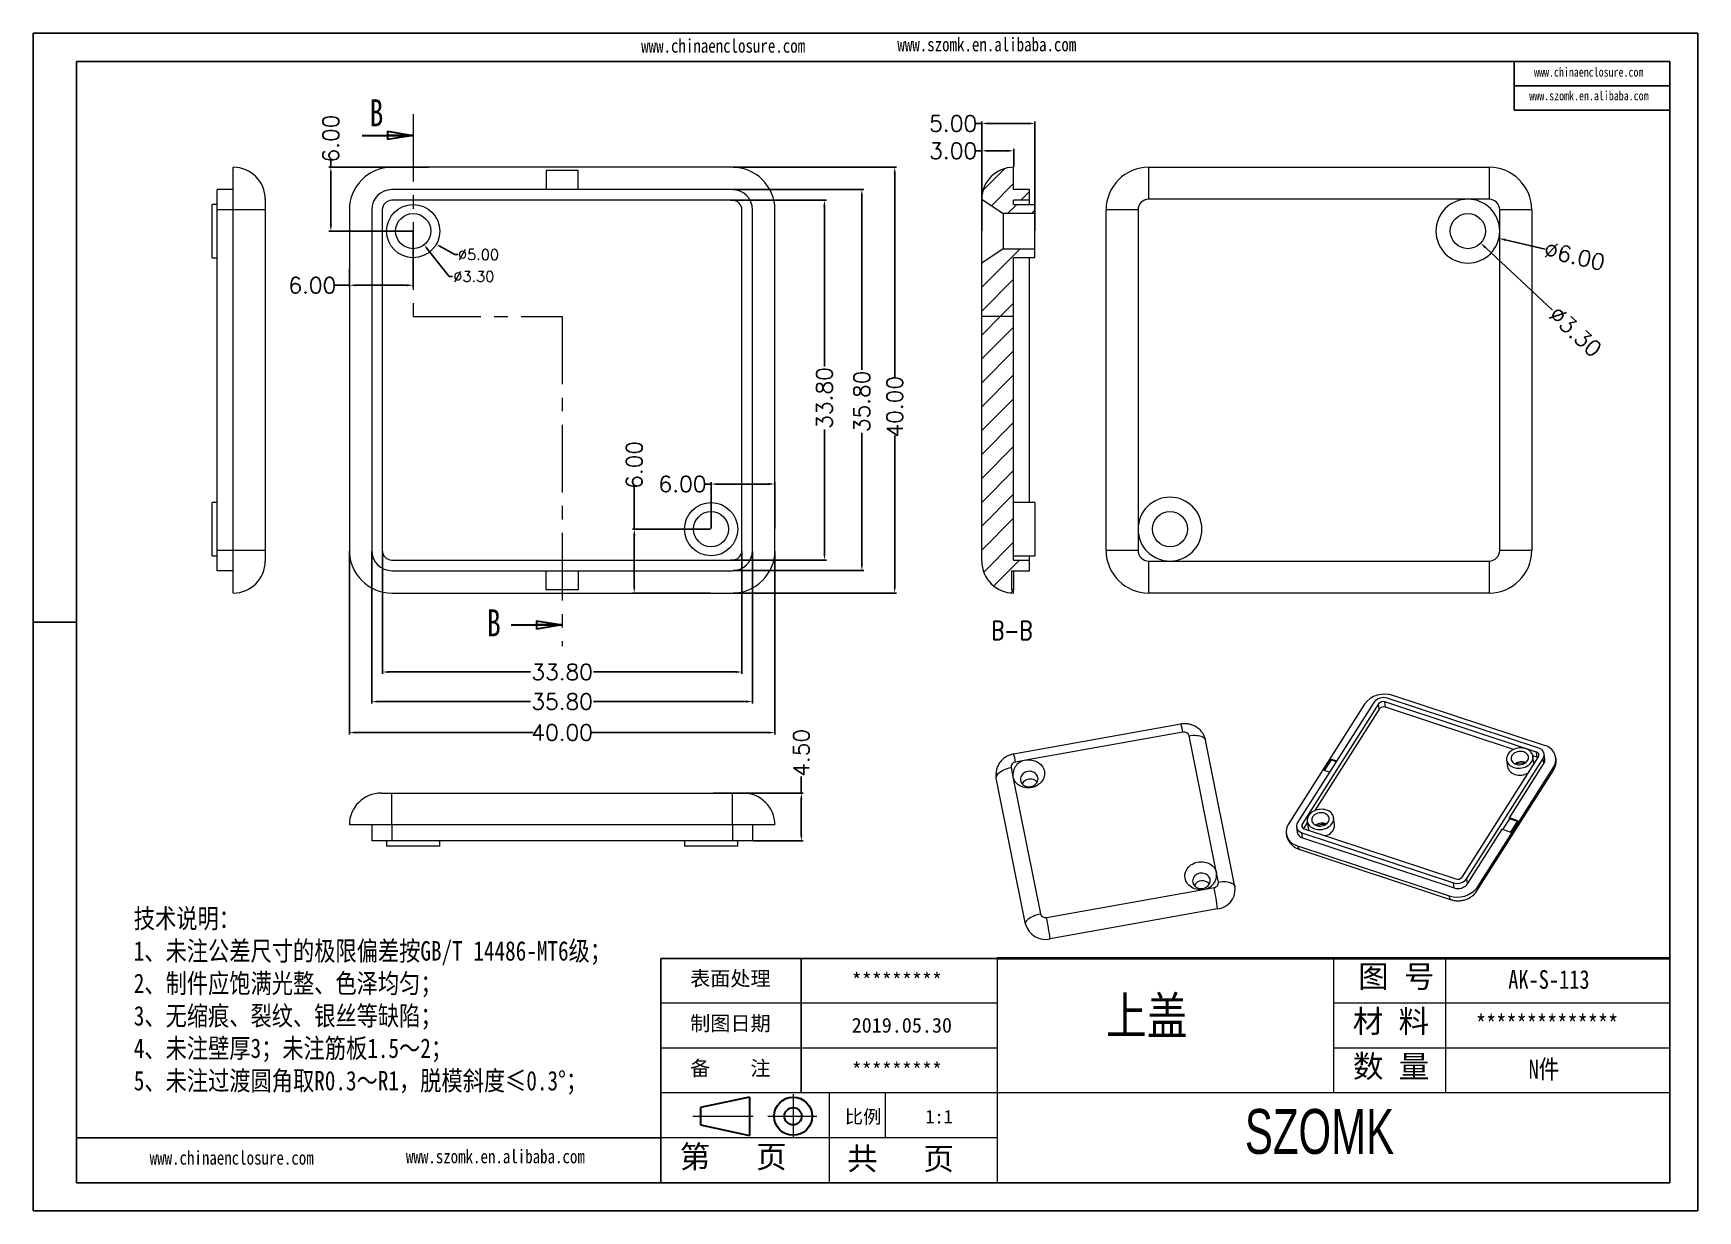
# Model space of a CAD drawing. Header units: inches. Extents: x 2182 to 2554, y 652 to 787.
# Drawn here: x 2181.8 to 2338.2, y 652 to 762.6 of the extents above; entities that cross this region are included whole.
import ezdxf

# ---------------------------------------------------------------- set-up
doc = ezdxf.new("R2010")
doc.units = ezdxf.units.IN
doc.linetypes.add('CENTER', pattern=[10.16, 6.35, -1.27, 1.27, -1.27])
doc.linetypes.add('CENTER2', pattern=[28.575, 19.05, -3.175, 3.175, -3.175])
doc.layers.add('文字', color=81, linetype='Continuous')
for name, color, linetype, lineweight in [('粗实线', 7, 'Continuous', 30), ('细实线', 3, 'Continuous', 9), ('细点划线', 2, 'CENTER2', 9)]:
    doc.layers.add(name, color=color, linetype=linetype, lineweight=lineweight)
doc.styles.add('SLDTEXTSTYLE0', font='TXT', dxfattribs={"width": 0.75})
doc.styles.add('SLDTEXTSTYLE3', font='TXT', dxfattribs={"width": 0.75, "bigfont": 'bigfont'})
doc.styles.get("Standard").update_dxf_attribs({"font": 'txt', "bigfont": 'gbcbig.shx'})
doc.styles.add('宋体', font='', dxfattribs={"width": 0.8, "height": 3.5})
doc.styles.add('长仿宋', font='', dxfattribs={"width": 0.7, "height": 4})
doc.styles.get('宋体').set_extended_font_data('SimSun')
doc.styles.get('长仿宋').set_extended_font_data('SimSun')
doc.dimstyles.new('1.5', dxfattribs={"dimtxt": 1, "dimasz": 0.3, "dimexe": 0.18, "dimexo": 0.0625, "dimgap": 0.09, "dimtad": 0, "dimtih": 1, "dimtoh": 1, "dimzin": 0, "dimdsep": 46, "dimtxsty": 'Standard', "dimcen": 0, "dimadec": 0, "dimazin": 2, "dimtfac": 1, "dimtofl": 0, "dimtmove": 0, "dimatfit": 3, "dimfxl": 1, "dimtolj": 1, "dimtzin": 0, "dimarcsym": 0})
doc.dimstyles.new('2', dxfattribs={"dimtxt": 1.5, "dimasz": 0.6, "dimexe": 0.18, "dimexo": 0.0625, "dimgap": 0.09, "dimtad": 0, "dimzin": 0, "dimdsep": 46, "dimtxsty": 'Standard', "dimcen": 0, "dimclrd": 3, "dimclre": 3, "dimadec": 0, "dimazin": 2, "dimtfac": 1, "dimtofl": 0, "dimtmove": 0, "dimatfit": 3, "dimfxl": 1, "dimtolj": 1, "dimtzin": 0, "dimarcsym": 0})
pattern_1 = [(45, (-3.4304, 0), (-1.122532, 1.122532), [])]

# ---------------------------------------------------------------- blocks, each defined once
blk = doc.blocks.new('_CLOSED')
at = {"color": 0, "linetype": 'ByBlock', "lineweight": -2}
for p, q in [((-1, 0.166667), (0, 0)), ((-1, 0.166667), (-1, -0.166667)), ((0, 0), (-1, -0.166667)), ((0, 0), (-1, 0))]:
    blk.add_line(p, q, dxfattribs=at)
blk = doc.blocks.new('*D41')
at = {"color": 3, "lineweight": -2}
for p, q in [((2213.61, 713.97), (2213.61, 699.65)), ((2249.41, 713.97), (2249.41, 699.65)), ((2214.21, 699.83), (2228.54, 699.83)), ((2248.81, 699.83), (2234.47, 699.83))]:
    blk.add_line(p, q, dxfattribs=at)
at = {"color": 3}
for points in [[(2214.21, 699.93), (2214.21, 699.73), (2213.61, 699.83)], [(2248.81, 699.93), (2248.81, 699.73), (2249.41, 699.83)]]:
    blk.add_solid(points, dxfattribs=at)
at = {"layer": 'Defpoints', "color": 0}
for p in [(2213.61, 714.03), (2249.41, 714.03), (2249.41, 699.83)]:
    blk.add_point(p, dxfattribs=at)
at = {"color": 0, "insert": (2231.51, 699.83), "char_height": 1.5, "attachment_point": 5}
blk.add_mtext('\\A1;35.80', dxfattribs=at)
blk = doc.blocks.new('*D42')
at = {"color": 3, "lineweight": -2}
for p, q in [((2214.61, 713.97), (2214.61, 702.43)), ((2248.41, 713.97), (2248.41, 702.43)), ((2215.21, 702.61), (2228.54, 702.61)), ((2247.81, 702.61), (2234.47, 702.61))]:
    blk.add_line(p, q, dxfattribs=at)
at = {"color": 3}
for points in [[(2215.21, 702.71), (2215.21, 702.51), (2214.61, 702.61)], [(2247.81, 702.71), (2247.81, 702.51), (2248.41, 702.61)]]:
    blk.add_solid(points, dxfattribs=at)
at = {"layer": 'Defpoints', "color": 0}
for p in [(2214.61, 714.03), (2248.41, 714.03), (2248.41, 702.61)]:
    blk.add_point(p, dxfattribs=at)
at = {"color": 0, "insert": (2231.51, 702.61), "char_height": 1.5, "attachment_point": 5}
blk.add_mtext('\\A1;33.80', dxfattribs=at)
blk = doc.blocks.new('*D43')
at = {"color": 3, "lineweight": -2}
for p, q in [((2211.51, 713.97), (2211.51, 696.74)), ((2251.51, 713.97), (2251.51, 696.74)), ((2212.11, 696.92), (2228.79, 696.92)), ((2250.91, 696.92), (2234.22, 696.92))]:
    blk.add_line(p, q, dxfattribs=at)
at = {"color": 3}
for points in [[(2212.11, 697.02), (2212.11, 696.82), (2211.51, 696.92)], [(2250.91, 697.02), (2250.91, 696.82), (2251.51, 696.92)]]:
    blk.add_solid(points, dxfattribs=at)
at = {"layer": 'Defpoints', "color": 0}
for p in [(2211.51, 714.03), (2251.51, 714.03), (2251.51, 696.92)]:
    blk.add_point(p, dxfattribs=at)
at = {"color": 0, "insert": (2231.51, 696.92), "char_height": 1.5, "attachment_point": 5}
blk.add_mtext('\\A1;40.00', dxfattribs=at)
blk = doc.blocks.new('*D44')
at = {"color": 3, "lineweight": -2}
for p, q in [((2247.57, 750.03), (2262.95, 750.03)), ((2262.77, 749.43), (2262.77, 730.25)), ((2262.77, 710.63), (2262.77, 724.82)), ((2247.57, 710.03), (2262.95, 710.03))]:
    blk.add_line(p, q, dxfattribs=at)
at = {"color": 3}
for points in [[(2262.67, 749.43), (2262.87, 749.43), (2262.77, 750.03)], [(2262.67, 710.63), (2262.87, 710.63), (2262.77, 710.03)]]:
    blk.add_solid(points, dxfattribs=at)
at = {"layer": 'Defpoints', "color": 0}
for p in [(2247.51, 750.03), (2262.77, 750.03), (2247.51, 710.03)]:
    blk.add_point(p, dxfattribs=at)
at = {"color": 0, "insert": (2262.77, 727.53), "char_height": 1.5, "attachment_point": 5, "rotation": 90}
blk.add_mtext('\\A1;40.00', dxfattribs=at)
blk = doc.blocks.new('*D45')
at = {"color": 3, "lineweight": -2}
for p, q in [((2247.57, 747.93), (2259.86, 747.93)), ((2259.68, 747.33), (2259.68, 731)), ((2259.68, 712.73), (2259.68, 725.07)), ((2247.57, 712.13), (2259.86, 712.13))]:
    blk.add_line(p, q, dxfattribs=at)
at = {"color": 3}
for points in [[(2259.58, 747.33), (2259.78, 747.33), (2259.68, 747.93)], [(2259.58, 712.73), (2259.78, 712.73), (2259.68, 712.13)]]:
    blk.add_solid(points, dxfattribs=at)
at = {"layer": 'Defpoints', "color": 0}
for p in [(2247.51, 747.93), (2259.68, 747.93), (2247.51, 712.13)]:
    blk.add_point(p, dxfattribs=at)
at = {"color": 0, "insert": (2259.68, 728.03), "char_height": 1.5, "attachment_point": 5, "rotation": 90}
blk.add_mtext('\\A1;35.80', dxfattribs=at)
blk = doc.blocks.new('*D46')
at = {"color": 3, "lineweight": -2}
for p, q in [((2247.32, 746.93), (2256.34, 746.93)), ((2256.16, 746.33), (2256.16, 731.31)), ((2256.16, 713.73), (2256.16, 725.38)), ((2247.32, 713.13), (2256.34, 713.13))]:
    blk.add_line(p, q, dxfattribs=at)
at = {"color": 3}
for points in [[(2256.06, 746.33), (2256.26, 746.33), (2256.16, 746.93)], [(2256.06, 713.73), (2256.26, 713.73), (2256.16, 713.13)]]:
    blk.add_solid(points, dxfattribs=at)
at = {"layer": 'Defpoints', "color": 0}
for p in [(2247.25, 746.93), (2256.16, 746.93), (2247.25, 713.13)]:
    blk.add_point(p, dxfattribs=at)
at = {"color": 0, "insert": (2256.16, 728.35), "char_height": 1.5, "attachment_point": 5, "rotation": 90}
blk.add_mtext('\\A1;33.80', dxfattribs=at)
blk = doc.blocks.new('*D47')
at = {"color": 3, "lineweight": -2}
for p, q in [((2218.94, 750.03), (2209.59, 750.03)), ((2209.77, 750.03), (2209.77, 750.63)), ((2209.77, 744.63), (2209.77, 749.43)), ((2217.45, 744.03), (2209.59, 744.03))]:
    blk.add_line(p, q, dxfattribs=at)
at = {"color": 3}
for points in [[(2209.67, 749.43), (2209.87, 749.43), (2209.77, 750.03)], [(2209.67, 744.63), (2209.87, 744.63), (2209.77, 744.03)]]:
    blk.add_solid(points, dxfattribs=at)
at = {"layer": 'Defpoints', "color": 0}
for p in [(2209.77, 750.03), (2219.01, 750.03), (2217.51, 744.03)]:
    blk.add_point(p, dxfattribs=at)
at = {"color": 0, "insert": (2209.77, 752.72), "char_height": 1.5, "attachment_point": 5, "rotation": 90}
blk.add_mtext('\\A1;6.00', dxfattribs=at)
blk = doc.blocks.new('*D48')
at = {"color": 3, "lineweight": -2}
for p, q in [((2217.51, 743.97), (2217.51, 738.76)), ((2211.51, 740.48), (2211.51, 738.76)), ((2211.51, 738.94), (2210.12, 738.94)), ((2216.91, 738.94), (2212.11, 738.94))]:
    blk.add_line(p, q, dxfattribs=at)
at = {"color": 3}
for points in [[(2212.11, 739.04), (2212.11, 738.84), (2211.51, 738.94)], [(2216.91, 739.04), (2216.91, 738.84), (2217.51, 738.94)]]:
    blk.add_solid(points, dxfattribs=at)
at = {"layer": 'Defpoints', "color": 0}
for p in [(2217.51, 744.03), (2211.51, 740.54), (2211.51, 738.94)]:
    blk.add_point(p, dxfattribs=at)
at = {"color": 0, "insert": (2208.03, 738.94), "char_height": 1.5, "attachment_point": 5}
blk.add_mtext('\\A1;6.00', dxfattribs=at)
blk = doc.blocks.new('*D49')
at = {"color": 3, "lineweight": -2}
for p, q in [((2245.51, 720.27), (2244.91, 720.27)), ((2245.51, 716.09), (2245.51, 720.45)), ((2250.91, 720.27), (2246.11, 720.27)), ((2251.51, 716.09), (2251.51, 720.45))]:
    blk.add_line(p, q, dxfattribs=at)
at = {"color": 3}
for points in [[(2246.11, 720.37), (2246.11, 720.17), (2245.51, 720.27)], [(2250.91, 720.37), (2250.91, 720.17), (2251.51, 720.27)]]:
    blk.add_solid(points, dxfattribs=at)
at = {"layer": 'Defpoints', "color": 0}
for p in [(2251.51, 720.27), (2245.51, 716.03), (2251.51, 716.03)]:
    blk.add_point(p, dxfattribs=at)
at = {"color": 0, "insert": (2242.82, 720.27), "char_height": 1.5, "attachment_point": 5}
blk.add_mtext('\\A1;6.00', dxfattribs=at)
blk = doc.blocks.new('*D50')
at = {"color": 3, "lineweight": -2}
for p, q in [((2238.29, 716.03), (2238.29, 719.97)), ((2245.45, 716.03), (2238.11, 716.03)), ((2238.29, 710.63), (2238.29, 715.43)), ((2245.45, 710.03), (2238.11, 710.03))]:
    blk.add_line(p, q, dxfattribs=at)
at = {"color": 3}
for points in [[(2238.19, 715.43), (2238.39, 715.43), (2238.29, 716.03)], [(2238.19, 710.63), (2238.39, 710.63), (2238.29, 710.03)]]:
    blk.add_solid(points, dxfattribs=at)
at = {"layer": 'Defpoints', "color": 0}
for p in [(2245.51, 716.03), (2238.29, 710.03), (2245.51, 710.03)]:
    blk.add_point(p, dxfattribs=at)
at = {"color": 0, "insert": (2238.29, 722.06), "char_height": 1.5, "attachment_point": 5, "rotation": 90}
blk.add_mtext('\\A1;6.00', dxfattribs=at)
blk = doc.blocks.new('*D51')
at = {"color": 0, "lineweight": -2}
for p, q in [((2221.43, 741.82), (2219.95, 742.65)), ((2221.73, 741.82), (2221.43, 741.82))]:
    blk.add_line(p, q, dxfattribs=at)
at = {"color": 0}
blk.add_solid([(2219.97, 742.7), (2219.92, 742.61), (2219.68, 742.8)], dxfattribs=at)
at = {"layer": 'Defpoints', "color": 0}
for p in [(2215.33, 745.26), (2219.68, 742.8)]:
    blk.add_point(p, dxfattribs=at)
at = {"color": 0, "insert": (2223.65, 741.82), "char_height": 1, "attachment_point": 5}
blk.add_mtext('\\A1;∅5.00', dxfattribs=at)
blk = doc.blocks.new('*D52')
at = {"color": 0, "lineweight": -2}
for p, q in [((2220.9, 739.77), (2218.72, 742.5)), ((2221.2, 739.77), (2220.9, 739.77))]:
    blk.add_line(p, q, dxfattribs=at)
at = {"color": 0}
blk.add_solid([(2218.76, 742.53), (2218.68, 742.47), (2218.54, 742.74)], dxfattribs=at)
at = {"layer": 'Defpoints', "color": 0}
for p in [(2216.48, 745.32), (2218.54, 742.74)]:
    blk.add_point(p, dxfattribs=at)
at = {"color": 0, "insert": (2223.21, 739.77), "char_height": 1, "attachment_point": 5}
blk.add_mtext('\\A1;∅3.30', dxfattribs=at)
blk = doc.blocks.new('*D53')
at = {"color": 3, "lineweight": -2}
blk.add_line((2323.9, 742.33), (2320.14, 743.21), dxfattribs=at)
at = {"color": 3}
blk.add_solid([(2320.16, 743.31), (2320.12, 743.11), (2319.56, 743.35)], dxfattribs=at)
at = {"layer": 'Defpoints', "color": 0}
for p in [(2313.71, 744.71), (2319.56, 743.35)]:
    blk.add_point(p, dxfattribs=at)
at = {"color": 0, "insert": (2326.66, 741.69), "char_height": 1.5, "attachment_point": 5, "rotation": 346.867}
blk.add_mtext('\\A1;∅6.00', dxfattribs=at)
blk = doc.blocks.new('*D54')
at = {"color": 3, "lineweight": -2}
blk.add_line((2324.58, 736.61), (2318.28, 742.49), dxfattribs=at)
at = {"color": 3}
blk.add_solid([(2318.35, 742.57), (2318.21, 742.42), (2317.84, 742.9)], dxfattribs=at)
at = {"layer": 'Defpoints', "color": 0}
for p in [(2315.43, 745.15), (2317.84, 742.9)]:
    blk.add_point(p, dxfattribs=at)
at = {"color": 0, "insert": (2326.75, 734.58), "char_height": 1.5, "attachment_point": 5, "rotation": 316.9621}
blk.add_mtext('\\A1;∅3.30', dxfattribs=at)
blk = doc.blocks.new('*D55')
at = {"color": 3, "lineweight": -2}
for p, q in [((2270.95, 754.14), (2270.35, 754.14)), ((2270.95, 744.09), (2270.95, 754.32)), ((2275.35, 754.14), (2271.55, 754.14)), ((2275.95, 744.09), (2275.95, 754.32))]:
    blk.add_line(p, q, dxfattribs=at)
at = {"color": 3}
for points in [[(2271.55, 754.24), (2271.55, 754.04), (2270.95, 754.14)], [(2275.35, 754.24), (2275.35, 754.04), (2275.95, 754.14)]]:
    blk.add_solid(points, dxfattribs=at)
at = {"layer": 'Defpoints', "color": 0}
for p in [(2275.95, 754.14), (2270.95, 744.03), (2275.95, 744.03)]:
    blk.add_point(p, dxfattribs=at)
at = {"color": 0, "insert": (2268.26, 754.14), "char_height": 1.5, "attachment_point": 5}
blk.add_mtext('\\A1;5.00', dxfattribs=at)
blk = doc.blocks.new('*D56')
at = {"color": 3, "lineweight": -2}
for p, q in [((2270.95, 751.57), (2270.35, 751.57)), ((2270.95, 746.15), (2270.95, 751.75)), ((2273.35, 751.57), (2271.55, 751.57)), ((2273.95, 750.09), (2273.95, 751.75))]:
    blk.add_line(p, q, dxfattribs=at)
at = {"color": 3}
for points in [[(2271.55, 751.67), (2271.55, 751.47), (2270.95, 751.57)], [(2273.35, 751.67), (2273.35, 751.47), (2273.95, 751.57)]]:
    blk.add_solid(points, dxfattribs=at)
at = {"layer": 'Defpoints', "color": 0}
for p in [(2270.95, 751.57), (2273.95, 750.03), (2270.95, 746.08)]:
    blk.add_point(p, dxfattribs=at)
at = {"color": 0, "insert": (2268.26, 751.57), "char_height": 1.5, "attachment_point": 5}
blk.add_mtext('\\A1;3.00', dxfattribs=at)
blk = doc.blocks.new('*D57')
at = {"color": 3, "lineweight": -2}
for p, q in [((2253.99, 691.24), (2253.99, 692.8)), ((2245.7, 691.24), (2254.17, 691.24)), ((2253.99, 687.34), (2253.99, 690.64)), ((2249.47, 686.74), (2254.17, 686.74))]:
    blk.add_line(p, q, dxfattribs=at)
at = {"color": 3}
for points in [[(2253.89, 690.64), (2254.09, 690.64), (2253.99, 691.24)], [(2253.89, 687.34), (2254.09, 687.34), (2253.99, 686.74)]]:
    blk.add_solid(points, dxfattribs=at)
at = {"layer": 'Defpoints', "color": 0}
for p in [(2245.64, 691.24), (2253.99, 691.24), (2249.41, 686.74)]:
    blk.add_point(p, dxfattribs=at)
at = {"color": 0, "insert": (2253.99, 695.01), "char_height": 1.5, "attachment_point": 5, "rotation": 90}
blk.add_mtext('\\A1;4.50', dxfattribs=at)

msp = doc.modelspace()

# ---------------------------------------------------------------- hatches: boundary and pattern name
at = {"linetype": 'Continuous', "lineweight": 0}
h = msp.add_hatch(dxfattribs=at)
h.set_pattern_fill('ANSI31', color=4, scale=0.5, style=0)
h.set_pattern_definition(pattern_1)
edge = h.paths.add_edge_path(flags=0)
edge.add_line((2275.446, 747.928), (2273.946, 747.928))
edge.add_line((2273.946, 747.928), (2273.946, 750.028))
edge.add_arc((2273.946, 747.028), 3, 90, 180)
edge.add_line((2270.946, 747.028), (2272.946, 745.678))
edge.add_line((2272.946, 745.678), (2275.946, 745.678))
edge.add_line((2275.946, 745.678), (2275.946, 746.528))
edge.add_line((2275.946, 746.528), (2273.946, 746.528))
edge.add_line((2273.946, 746.528), (2273.946, 746.928))
edge.add_line((2273.946, 746.928), (2275.446, 746.928))
edge.add_line((2275.446, 746.928), (2275.446, 747.928))
h = msp.add_hatch(dxfattribs=at)
h.set_pattern_fill('ANSI31', color=4, scale=0.5, style=0)
h.set_pattern_definition(pattern_1)
h.paths.add_polyline_path([(2270.946, 741.028), (2270.946, 735.997), (2273.946, 735.997), (2273.946, 741.528), (2275.946, 741.528), (2275.946, 742.378), (2272.946, 742.378)], flags=0)
h = msp.add_hatch(dxfattribs=at)
h.set_pattern_fill('ANSI31', color=4, scale=0.5, style=0)
h.set_pattern_definition(pattern_1)
edge = h.paths.add_edge_path(flags=0)
edge.add_line((2275.446, 713.128), (2273.946, 713.128))
edge.add_line((2273.946, 713.128), (2273.946, 735.997))
edge.add_line((2273.946, 735.997), (2270.946, 735.997))
edge.add_line((2270.946, 735.997), (2270.946, 713.028))
edge.add_arc((2273.946, 713.028), 3, 180, 270)
edge.add_line((2273.946, 710.028), (2273.946, 710.328))
edge.add_line((2273.946, 710.328), (2273.746, 710.328))
edge.add_line((2273.746, 710.328), (2273.746, 712.128))
edge.add_line((2273.746, 712.128), (2275.446, 712.128))
edge.add_line((2275.446, 712.128), (2275.446, 713.128))

# ---------------------------------------------------------------- linework, layer by layer
for p, q in [((2181.802, 762.613), (2338.24, 762.613)), ((2181.802, 762.613), (2181.802, 652)), ((2338.24, 762.613), (2338.24, 652)), ((2185.85, 759.979), (2335.606, 759.979)), ((2185.85, 759.979), (2185.85, 654.633)), ((2320.975, 759.979), (2320.975, 755.407)), ((2335.606, 759.979), (2335.606, 654.633)), ((2320.975, 757.693), (2335.606, 757.693)), ((2320.975, 755.407), (2335.606, 755.407)), ((2185.85, 707.306), (2181.802, 707.306)), ((2181.802, 703.209), (2181.802, 652)), ((2272.399, 675.703), (2240.795, 675.703)), ((2240.795, 654.633), (2240.795, 675.703)), ((2253.964, 663.061), (2253.964, 675.703)), ((2240.795, 658.847), (2185.85, 658.847)), ((2185.85, 654.633), (2335.606, 654.633)), ((2181.802, 652), (2338.24, 652)), ((2181.802, 652), (2254.227, 652))]:
    msp.add_line(p, q)
at = {"color": 1, "linetype": 'CENTER', "lineweight": 0}
for p, q in [((2217.508, 755.026), (2217.508, 735.997)), ((2217.508, 735.997), (2231.508, 735.997)), ((2231.508, 735.997), (2231.508, 705.03))]:
    msp.add_line(p, q, dxfattribs=at)
at = {"color": 7, "linetype": 'Continuous', "lineweight": 30}
for p, q in [((2212.708, 753.026), (2217.508, 753.026)), ((2226.708, 707.03), (2231.508, 707.03))]:
    msp.add_line(p, q, dxfattribs=at)
at = {"color": 7, "linetype": 'Continuous', "lineweight": 15}
for p, q in [((2200.6, 746.028), (2200.6, 750.028)), ((2247.508, 750.028), (2215.508, 750.028)), ((2233.008, 749.728), (2230.008, 749.728)), ((2230.008, 749.728), (2230.008, 747.928)), ((2233.008, 747.928), (2233.008, 749.728)), ((2273.946, 747.928), (2273.946, 750.028)), ((2286.635, 750.028), (2286.635, 747.028)), ((2286.635, 750.028), (2318.635, 750.028)), ((2318.635, 750.028), (2318.635, 747.028)), ((2200.6, 747.928), (2199.1, 747.928)), ((2199.1, 746.028), (2199.1, 747.928)), ((2247.508, 747.928), (2215.508, 747.928)), ((2275.446, 747.928), (2273.946, 747.928)), ((2275.446, 746.928), (2275.446, 747.928)), ((2199.1, 746.528), (2198.6, 746.528)), ((2198.6, 744.028), (2198.6, 746.528)), ((2203.6, 747.028), (2203.6, 746.028)), ((2247.508, 746.928), (2215.508, 746.928)), ((2270.946, 747.028), (2272.946, 745.678)), ((2270.946, 741.028), (2270.946, 747.028)), ((2275.446, 746.928), (2273.946, 746.928)), ((2273.946, 746.528), (2273.946, 746.928)), ((2273.946, 746.528), (2275.946, 746.528)), ((2275.446, 746.528), (2275.446, 746.928)), ((2275.946, 745.678), (2275.946, 746.528)), ((2316.635, 747.028), (2286.635, 747.028)), ((2318.635, 747.028), (2316.635, 747.028)), ((2200.6, 746.028), (2199.1, 746.028)), ((2199.1, 714.028), (2199.1, 746.028)), ((2200.6, 714.028), (2200.6, 746.028)), ((2203.6, 746.028), (2200.6, 746.028)), ((2203.6, 746.028), (2203.6, 716.028)), ((2211.508, 746.028), (2211.508, 714.028)), ((2213.608, 746.028), (2213.608, 714.028)), ((2214.608, 746.028), (2214.608, 714.028)), ((2248.408, 714.028), (2248.408, 746.028)), ((2249.408, 714.028), (2249.408, 746.028)), ((2251.508, 714.028), (2251.508, 746.028)), ((2275.946, 745.678), (2272.946, 745.678)), ((2272.946, 745.678), (2272.946, 742.378)), ((2275.946, 742.378), (2275.946, 745.678)), ((2285.635, 746.028), (2282.635, 746.028)), ((2282.635, 714.028), (2282.635, 746.028)), ((2285.635, 746.028), (2285.635, 716.028)), ((2319.635, 744.028), (2319.635, 746.028)), ((2322.635, 746.028), (2319.635, 746.028)), ((2322.635, 746.028), (2322.635, 714.028)), ((2198.6, 741.528), (2198.6, 744.028)), ((2319.635, 714.028), (2319.635, 744.028)), ((2198.6, 741.528), (2199.1, 741.528)), ((2272.946, 742.378), (2270.946, 741.028)), ((2272.946, 742.378), (2275.946, 742.378)), ((2275.946, 741.528), (2273.946, 741.528)), ((2273.946, 735.997), (2273.946, 741.528)), ((2275.446, 718.528), (2275.446, 741.528)), ((2275.946, 741.528), (2275.946, 742.378)), ((2270.946, 735.997), (2270.946, 741.028)), ((2273.946, 735.997), (2270.946, 735.997)), ((2270.946, 713.028), (2270.946, 735.997)), ((2273.946, 713.128), (2273.946, 735.997)), ((2199.1, 718.528), (2198.6, 718.528)), ((2198.6, 716.028), (2198.6, 718.528)), ((2275.946, 718.528), (2273.946, 718.528)), ((2275.946, 718.528), (2275.946, 713.528)), ((2198.6, 713.528), (2198.6, 716.028)), ((2203.6, 716.028), (2203.6, 714.028)), ((2285.635, 716.028), (2285.635, 714.028)), ((2198.6, 713.528), (2199.1, 713.528)), ((2200.6, 714.028), (2199.1, 714.028)), ((2199.1, 712.128), (2199.1, 714.028)), ((2203.6, 714.028), (2200.6, 714.028)), ((2200.6, 710.028), (2200.6, 714.028)), ((2203.6, 714.028), (2203.6, 713.028)), ((2273.946, 713.528), (2275.946, 713.528)), ((2275.446, 713.128), (2275.446, 713.528)), ((2285.635, 714.028), (2282.635, 714.028)), ((2322.635, 714.028), (2319.635, 714.028)), ((2200.6, 712.128), (2199.1, 712.128)), ((2215.508, 713.128), (2247.508, 713.128)), ((2215.508, 712.128), (2247.508, 712.128)), ((2230.008, 710.328), (2230.008, 712.128)), ((2233.008, 712.128), (2233.008, 710.328)), ((2273.746, 712.128), (2275.446, 712.128)), ((2273.746, 712.128), (2273.746, 710.328)), ((2273.946, 713.128), (2275.446, 713.128)), ((2273.946, 712.128), (2273.946, 710.328)), ((2275.446, 712.128), (2275.446, 713.128)), ((2286.635, 713.028), (2288.635, 713.028)), ((2286.635, 713.028), (2286.635, 710.028)), ((2288.635, 713.028), (2318.635, 713.028)), ((2318.635, 713.028), (2318.635, 710.028)), ((2233.008, 710.328), (2230.008, 710.328)), ((2273.946, 710.328), (2273.746, 710.328)), ((2273.946, 710.028), (2273.946, 710.328)), ((2215.508, 710.028), (2247.508, 710.028)), ((2318.635, 710.028), (2286.635, 710.028)), ((2306.922, 699.579), (2299.75, 688.288)), ((2307.793, 699.754), (2300.621, 688.463)), ((2308.238, 699.607), (2301.066, 688.316)), ((2308.301, 699.124), (2308.238, 699.607)), ((2323.078, 695.089), (2308.84, 699.793)), ((2308.903, 699.309), (2308.84, 699.793)), ((2320.939, 695.334), (2308.903, 699.309)), ((2323.302, 695.442), (2309.064, 700.145)), ((2323.836, 695.7), (2309.598, 700.403)), ((2289.672, 697.714), (2273.933, 694.903)), ((2308.301, 699.124), (2302.243, 689.586)), ((2289.857, 696.96), (2275.102, 694.324)), ((2293.014, 683.736), (2290.435, 696.618)), ((2294.736, 682.45), (2291.984, 696.191)), ((2316.105, 683.348), (2323.276, 694.64)), ((2323.141, 694.606), (2322.747, 694.736)), ((2322.841, 694.04), (2322.756, 694.684)), ((2323.141, 694.606), (2323.078, 695.089)), ((2323.882, 694.412), (2323.818, 694.896)), ((2273.712, 693.631), (2273.884, 692.772)), ((2275.102, 694.324), (2274.118, 694.148)), ((2303.133, 693.36), (2303.806, 694.419)), ((2303.628, 693.197), (2303.133, 693.36)), ((2303.174, 693.347), (2303.814, 694.354)), ((2303.806, 694.419), (2304.3, 694.256)), ((2303.814, 694.354), (2303.806, 694.419)), ((2303.814, 694.354), (2304.268, 694.205)), ((2316.549, 683.201), (2323.721, 694.493)), ((2317.479, 682.046), (2324.651, 693.337)), ((2317.548, 682.409), (2324.719, 693.7)), ((2320.277, 694.358), (2320.362, 693.713)), ((2320.535, 688.893), (2323.785, 694.009)), ((2323.785, 694.009), (2323.721, 694.493)), ((2272.315, 692.645), (2272.294, 692.781)), ((2275.066, 678.904), (2272.315, 692.645)), ((2273.884, 692.772), (2276.463, 679.89)), ((2214.508, 691.237), (2215.508, 691.237)), ((2215.508, 688.237), (2215.508, 691.237)), ((2215.508, 691.237), (2217.508, 691.237)), ((2217.508, 691.237), (2247.508, 691.237)), ((2247.508, 691.237), (2248.508, 691.237)), ((2247.508, 688.237), (2247.508, 691.237)), ((2301.556, 688.503), (2301.176, 687.906)), ((2301.544, 688.593), (2301.629, 687.949)), ((2304.107, 688.275), (2304.022, 688.92)), ((2320.544, 688.828), (2319.904, 687.821)), ((2321.336, 688.628), (2320.535, 688.893)), ((2320.544, 688.828), (2320.535, 688.893)), ((2321.304, 688.577), (2320.544, 688.828)), ((2320.664, 687.569), (2321.336, 688.628)), ((2215.508, 688.237), (2211.508, 688.237)), ((2213.608, 688.237), (2213.608, 686.737)), ((2247.508, 688.237), (2215.508, 688.237)), ((2215.508, 688.237), (2215.508, 686.737)), ((2251.508, 688.237), (2247.508, 688.237)), ((2247.508, 688.237), (2247.508, 686.737)), ((2249.408, 688.237), (2249.408, 686.737)), ((2299.547, 687.437), (2299.552, 687.411)), ((2300.524, 688.059), (2300.588, 687.576)), ((2301.04, 687.513), (2315.278, 682.81)), ((2301.104, 687.03), (2301.04, 687.513)), ((2301.104, 687.03), (2315.342, 682.326)), ((2301.265, 687.866), (2315.502, 683.163)), ((2316.613, 682.718), (2319.863, 687.834)), ((2319.863, 687.834), (2320.664, 687.569)), ((2215.508, 686.737), (2213.608, 686.737)), ((2215.008, 686.737), (2215.008, 686.237)), ((2220.008, 686.237), (2215.008, 686.237)), ((2247.508, 686.737), (2215.508, 686.737)), ((2220.008, 686.237), (2220.008, 686.737)), ((2243.008, 686.737), (2243.008, 686.237)), ((2248.008, 686.237), (2243.008, 686.237)), ((2249.408, 686.737), (2247.508, 686.737)), ((2248.008, 686.237), (2248.008, 686.737)), ((2300.633, 686.289), (2314.871, 681.585)), ((2300.835, 685.923), (2315.073, 681.22)), ((2293.186, 682.877), (2293.014, 683.736)), ((2277.041, 679.548), (2291.797, 682.184)), ((2291.797, 682.184), (2292.781, 682.36)), ((2315.342, 682.326), (2315.278, 682.81)), ((2316.613, 682.718), (2316.549, 683.201)), ((2293.117, 680.35), (2277.378, 677.538))]:
    msp.add_line(p, q, dxfattribs=at)
at = {"color": 8, "linetype": 'Continuous', "lineweight": 15}
msp.add_line((2301.114, 687.952), (2301.066, 688.316), dxfattribs=at)
at = {"color": 8, "linetype": 'Continuous', "lineweight": 15, "flags": 128}
for points in [[(2290.435, 696.618), (2290.613, 696.645), (2290.79, 696.66), (2290.963, 696.665), (2291.13, 696.658), (2291.287, 696.64), (2291.433, 696.611), (2291.566, 696.572), (2291.683, 696.523), (2291.784, 696.465), (2291.865, 696.399), (2291.927, 696.325), (2291.969, 696.245), (2291.984, 696.191)], [(2293.186, 682.877), (2293.365, 682.903), (2293.542, 682.919), (2293.715, 682.923), (2293.881, 682.917), (2294.039, 682.899), (2294.185, 682.87), (2294.317, 682.831), (2294.435, 682.782), (2294.535, 682.724), (2294.617, 682.658), (2294.679, 682.584), (2294.72, 682.504), (2294.736, 682.449)]]:
    msp.add_lwpolyline(points, dxfattribs=at)
at = {"color": 7, "linetype": 'Continuous', "lineweight": 15, "flags": 128}
for points in [[(2320.956, 693.639), (2321.1, 693.6), (2321.251, 693.575), (2321.405, 693.566), (2321.561, 693.571), (2321.717, 693.592), (2321.87, 693.627), (2322.017, 693.676), (2322.156, 693.738), (2322.285, 693.813), (2322.401, 693.899), (2322.504, 693.995), (2322.592, 694.099), (2322.662, 694.21), (2322.714, 694.326), (2322.748, 694.444), (2322.762, 694.564), (2322.756, 694.684), (2322.731, 694.8), (2322.687, 694.913), (2322.624, 695.019), (2322.543, 695.117), (2322.447, 695.206), (2322.336, 695.284), (2322.212, 695.35), (2322.077, 695.403), (2321.933, 695.442), (2321.783, 695.467), (2321.628, 695.477), (2321.472, 695.471), (2321.316, 695.451), (2321.164, 695.416), (2321.017, 695.367), (2320.878, 695.304), (2320.749, 695.229), (2320.632, 695.143), (2320.529, 695.047), (2320.442, 694.943), (2320.371, 694.833), (2320.319, 694.717), (2320.286, 694.598), (2320.272, 694.478), (2320.277, 694.359), (2320.302, 694.242), (2320.347, 694.13), (2320.41, 694.023), (2320.49, 693.925), (2320.586, 693.836), (2320.697, 693.758), (2320.821, 693.692), (2320.956, 693.639)], [(2321.147, 693.939), (2321.266, 693.908), (2321.392, 693.893), (2321.52, 693.892), (2321.649, 693.908), (2321.774, 693.938), (2321.893, 693.983), (2322.003, 694.041), (2322.101, 694.111), (2322.184, 694.191), (2322.251, 694.279), (2322.3, 694.373), (2322.329, 694.47), (2322.339, 694.569), (2322.328, 694.667), (2322.297, 694.761), (2322.247, 694.85), (2322.179, 694.93), (2322.095, 695), (2321.997, 695.058), (2321.886, 695.103), (2321.767, 695.134), (2321.641, 695.15), (2321.513, 695.15), (2321.384, 695.135), (2321.259, 695.104), (2321.14, 695.06), (2321.03, 695.002), (2320.933, 694.932), (2320.849, 694.852), (2320.782, 694.764), (2320.734, 694.67), (2320.704, 694.572), (2320.695, 694.473), (2320.705, 694.375), (2320.736, 694.281), (2320.786, 694.193), (2320.854, 694.113), (2320.938, 694.042), (2321.037, 693.984), (2321.147, 693.939)], [(2323.23, 694.566), (2323.216, 694.574), (2323.141, 694.606)], [(2272.315, 692.645), (2272.316, 692.734), (2272.339, 692.826), (2272.383, 692.918), (2272.447, 693.011), (2272.531, 693.102), (2272.634, 693.19), (2272.753, 693.274), (2272.888, 693.353), (2273.035, 693.426), (2273.194, 693.49), (2273.361, 693.547), (2273.535, 693.594), (2273.712, 693.631)], [(2275.102, 694.324), (2275.272, 694.345), (2275.445, 694.35), (2275.615, 694.337), (2275.783, 694.307), (2275.945, 694.26), (2276.099, 694.197), (2276.244, 694.119), (2276.377, 694.026), (2276.496, 693.92), (2276.6, 693.803), (2276.688, 693.675), (2276.759, 693.539), (2276.811, 693.397), (2276.844, 693.25), (2276.857, 693.099), (2276.851, 692.948), (2276.824, 692.798), (2276.779, 692.652), (2276.715, 692.51), (2276.633, 692.375), (2276.534, 692.249), (2276.419, 692.133), (2276.291, 692.03), (2276.15, 691.939), (2275.999, 691.863), (2275.84, 691.803), (2275.674, 691.758), (2275.504, 691.731), (2275.332, 691.721), (2275.16, 691.728), (2274.991, 691.752), (2274.827, 691.793), (2274.67, 691.851), (2274.522, 691.924), (2274.385, 692.012), (2274.261, 692.114), (2274.152, 692.228), (2274.058, 692.352), (2273.981, 692.485), (2273.923, 692.626), (2273.884, 692.772)], [(2275.554, 691.846), (2275.679, 691.877), (2275.797, 691.925), (2275.907, 691.989), (2276.004, 692.066), (2276.086, 692.156), (2276.152, 692.255), (2276.199, 692.362), (2276.227, 692.473), (2276.236, 692.587), (2276.223, 692.699), (2276.191, 692.808), (2276.14, 692.911), (2276.07, 693.005), (2275.985, 693.088), (2275.885, 693.158), (2275.774, 693.213), (2275.654, 693.251), (2275.528, 693.273), (2275.399, 693.277), (2275.27, 693.263), (2275.145, 693.231), (2275.026, 693.183), (2274.917, 693.12), (2274.82, 693.042), (2274.738, 692.953), (2274.672, 692.853), (2274.624, 692.747), (2274.596, 692.635), (2274.588, 692.522), (2274.6, 692.409), (2274.632, 692.3), (2274.684, 692.197), (2274.753, 692.103), (2274.839, 692.021), (2274.938, 691.951), (2275.05, 691.896), (2275.17, 691.857), (2275.296, 691.836), (2275.425, 691.832), (2275.554, 691.846)], [(2322.847, 693.963), (2322.841, 694.039), (2322.841, 694.04)], [(2302.223, 687.874), (2302.367, 687.835), (2302.517, 687.811), (2302.672, 687.801), (2302.828, 687.806), (2302.984, 687.827), (2303.136, 687.862), (2303.283, 687.911), (2303.422, 687.974), (2303.551, 688.048), (2303.668, 688.134), (2303.771, 688.23), (2303.858, 688.334), (2303.928, 688.445), (2303.981, 688.561), (2304.014, 688.68), (2304.028, 688.8), (2304.022, 688.919), (2303.997, 689.036), (2303.953, 689.148), (2303.89, 689.254), (2303.81, 689.352), (2303.714, 689.441), (2303.602, 689.519), (2303.478, 689.586), (2303.343, 689.639), (2303.2, 689.678), (2303.049, 689.702), (2302.895, 689.712), (2302.738, 689.706), (2302.583, 689.686), (2302.43, 689.651), (2302.283, 689.602), (2302.144, 689.539), (2302.015, 689.465), (2301.898, 689.378), (2301.795, 689.283), (2301.708, 689.179), (2301.638, 689.068), (2301.585, 688.952), (2301.552, 688.833), (2301.538, 688.713), (2301.544, 688.594), (2301.569, 688.477), (2301.613, 688.365), (2301.676, 688.259), (2301.756, 688.16), (2301.853, 688.072), (2301.964, 687.993), (2302.088, 687.927), (2302.223, 687.874)], [(2302.413, 688.174), (2302.533, 688.143), (2302.658, 688.128), (2302.787, 688.128), (2302.915, 688.143), (2303.041, 688.173), (2303.16, 688.218), (2303.269, 688.276), (2303.367, 688.346), (2303.45, 688.426), (2303.517, 688.514), (2303.566, 688.608), (2303.596, 688.706), (2303.605, 688.805), (2303.594, 688.902), (2303.564, 688.997), (2303.514, 689.085), (2303.446, 689.165), (2303.362, 689.235), (2303.263, 689.294), (2303.153, 689.339), (2303.033, 689.369), (2302.908, 689.385), (2302.779, 689.385), (2302.651, 689.37), (2302.525, 689.34), (2302.407, 689.295), (2302.297, 689.237), (2302.199, 689.167), (2302.116, 689.087), (2302.049, 688.999), (2302, 688.905), (2301.971, 688.807), (2301.961, 688.708), (2301.972, 688.61), (2302.002, 688.516), (2302.052, 688.428), (2302.12, 688.348), (2302.205, 688.278), (2302.303, 688.219), (2302.413, 688.174)], [(2301.629, 687.949), (2301.654, 687.833), (2301.697, 687.723)], [(2291.797, 682.184), (2291.626, 682.162), (2291.454, 682.158), (2291.283, 682.171), (2291.115, 682.201), (2290.953, 682.248), (2290.799, 682.311), (2290.655, 682.389), (2290.522, 682.482), (2290.402, 682.587), (2290.298, 682.705), (2290.21, 682.832), (2290.139, 682.968), (2290.087, 683.111), (2290.055, 683.258), (2290.041, 683.408), (2290.048, 683.559), (2290.074, 683.709), (2290.119, 683.856), (2290.184, 683.998), (2290.266, 684.132), (2290.365, 684.258), (2290.479, 684.374), (2290.607, 684.478), (2290.748, 684.568), (2290.899, 684.644), (2291.059, 684.705), (2291.225, 684.749), (2291.395, 684.777), (2291.567, 684.787), (2291.738, 684.78), (2291.907, 684.755), (2292.071, 684.714), (2292.228, 684.656), (2292.376, 684.583), (2292.513, 684.495), (2292.637, 684.394), (2292.747, 684.28), (2292.84, 684.156), (2292.917, 684.022), (2292.975, 683.882), (2293.014, 683.736)], [(2291.733, 682.282), (2291.858, 682.314), (2291.977, 682.362), (2292.086, 682.425), (2292.183, 682.503), (2292.265, 682.592), (2292.331, 682.692), (2292.379, 682.798), (2292.407, 682.91), (2292.415, 683.023), (2292.403, 683.136), (2292.371, 683.245), (2292.319, 683.348), (2292.25, 683.442), (2292.164, 683.525), (2292.065, 683.594), (2291.953, 683.649), (2291.833, 683.688), (2291.707, 683.71), (2291.578, 683.713), (2291.449, 683.699), (2291.324, 683.668), (2291.205, 683.62), (2291.096, 683.556), (2290.999, 683.479), (2290.917, 683.389), (2290.851, 683.29), (2290.804, 683.183), (2290.776, 683.072), (2290.767, 682.959), (2290.78, 682.846), (2290.812, 682.737), (2290.863, 682.634), (2290.933, 682.54), (2291.018, 682.457), (2291.118, 682.387), (2291.229, 682.333), (2291.349, 682.294), (2291.475, 682.272), (2291.604, 682.268), (2291.733, 682.282)], [(2275.066, 678.904), (2275.068, 678.993), (2275.09, 679.085), (2275.134, 679.177), (2275.199, 679.27), (2275.283, 679.361), (2275.385, 679.449), (2275.505, 679.533), (2275.639, 679.612), (2275.787, 679.684), (2275.945, 679.749), (2276.112, 679.806), (2276.286, 679.853), (2276.463, 679.89)]]:
    msp.add_lwpolyline(points, dxfattribs=at)
at = {"color": 7, "linetype": 'Continuous', "lineweight": 15}
for centre, radius in [((2217.508, 744.028), 2.5), ((2217.508, 744.028), 1.65), ((2316.635, 744.028), 1.65), ((2245.508, 716.028), 2.5), ((2245.508, 716.028), 1.65), ((2288.635, 716.028), 1.65)]:
    msp.add_circle(centre, radius, dxfattribs=at)
for centre, radius, start, end in [((2200.6, 747.028), 3, 0, 90), ((2215.508, 746.028), 4, 90, 180), ((2247.508, 746.028), 4, 0, 90), ((2273.946, 747.028), 3, 90, 180), ((2286.635, 746.028), 4, 90, 180), ((2318.635, 746.028), 4, 0, 90), ((2215.508, 746.028), 1.9, 90, 180), ((2247.508, 746.028), 1.9, 0, 90), ((2215.508, 746.028), 0.9, 90, 180), ((2247.508, 746.028), 0.9, 0, 90), ((2286.635, 746.028), 1, 90, 180), ((2316.635, 744.028), 3, 90, 0), ((2316.635, 744.028), 3, 0, 90), ((2318.635, 746.028), 1, 0, 90), ((2288.635, 716.028), 3, 270, 180), ((2288.635, 716.028), 3, 180, 270), ((2215.508, 714.028), 4, 180, 270), ((2215.508, 714.028), 1.9, 180, 270), ((2215.508, 714.028), 0.9, 180, 270), ((2247.508, 714.028), 1.9, 270, 0), ((2247.508, 714.028), 0.9, 270, 0), ((2247.508, 714.028), 4, 270, 0), ((2286.635, 714.028), 4, 180, 270), ((2286.635, 714.028), 1, 180, 270), ((2318.635, 714.028), 1, 270, 0), ((2318.635, 714.028), 4, 270, 0), ((2200.6, 713.028), 3, 270, 0), ((2273.946, 713.028), 3, 180, 270), ((2308.822, 698.165), 2.369, 70.87941, 143.32933), ((2308.696, 699.08), 1.127, 70.94607, 143.26266), ((2308.666, 699.286), 0.536, 71.10125, 143.10749), ((2308.73, 698.802), 0.536, 71.10125, 143.10749), ((2289.969, 696.489), 0.483, 15.45162, 103.37543), ((2323.02, 694.795), 0.3, 328.81666, 78.85247), ((2323.176, 694.819), 0.636, 329.11591, 78.55322), ((2323.567, 694.386), 1.341, 329.24312, 78.42601), ((2274.169, 693.69), 0.461, 96.32917, 187.43214), ((2275.257, 692.948), 1.384, 96.44623, 187.31508), ((2321.272, 693.892), 0.927, 191.13793, 255.59445), ((2321.519, 694.505), 1.585, 252.43629, 300.51148), ((2321.696, 693.162), 1.025, 67.11497, 127.89728), ((2321.835, 692.107), 1.949, 84.71049, 110.30177), ((2323.285, 694.342), 0.6, 326.34394, 6.75079), ((2275.507, 691.682), 0.879, 42.02391, 150.38856), ((2214.508, 688.237), 3, 90, 180), ((2248.508, 688.237), 3, 0, 90), ((2301.167, 688.136), 0.636, 149.11591, 258.55322), ((2302.962, 687.397), 1.025, 67.11497, 127.89728), ((2300.902, 687.602), 1.341, 149.24312, 258.42601), ((2301.284, 687.717), 0.711, 191.43835, 255.29403), ((2301.323, 688.16), 0.3, 148.81666, 258.85247), ((2303.101, 686.342), 1.949, 84.70937, 110.30288), ((2303.056, 688.256), 1.051, 279.23055, 1.04962), ((2291.641, 683.559), 1.384, 276.44623, 7.31508), ((2291.686, 682.118), 0.879, 42.02391, 150.38856), ((2292.73, 682.817), 0.461, 276.32917, 7.43214), ((2264.908, 676.661), 28.449, 7.44931, 11.55459), ((2292.896, 682.204), 1.867, 276.80235, 2.43561), ((2315.647, 683.824), 2.369, 250.87941, 323.32933), ((2315.646, 683.875), 1.127, 250.94607, 323.26266), ((2315.71, 683.392), 1.127, 250.94607, 323.26266), ((2315.676, 683.67), 0.536, 251.10125, 323.10749), ((2276.929, 680.018), 0.483, 195.45162, 283.37543), ((2249.168, 673.85), 28.449, 7.44931, 11.55459), ((2276.924, 679.408), 1.925, 195.18907, 283.63799)]:
    msp.add_arc(centre, radius, start, end, dxfattribs=at)
at = {"color": 8, "linetype": 'Continuous', "lineweight": 15}
for centre, radius, start, end in [((2285.801, 696.364), 4.099, 8.35139, 19.23149), ((2270.063, 693.553), 4.098, 8.35046, 19.23324), ((2324.196, 693.611), 0.531, 328.94123, 9.66731), ((2301.028, 686.268), 0.395, 176.99657, 240.79832), ((2317.024, 682.32), 0.531, 328.92631, 9.66787), ((2315.266, 681.565), 0.395, 176.99344, 240.8158)]:
    msp.add_arc(centre, radius, start, end, dxfattribs=at)
at = {"color": 7, "linetype": 'Continuous', "lineweight": 15}
for points, knots in [([(2291.984, 696.191), (2291.972, 696.247), (2291.945, 696.361), (2291.886, 696.529), (2291.81, 696.693), (2291.719, 696.849), (2291.614, 696.996), (2291.496, 697.132), (2291.365, 697.258), (2291.222, 697.37), (2291.07, 697.47), (2290.908, 697.556), (2290.738, 697.626), (2290.561, 697.682), (2290.379, 697.721), (2290.194, 697.744), (2290.006, 697.749), (2289.831, 697.739), (2289.721, 697.722), (2289.672, 697.714)], [0, 0, 0, 0, 0.056311, 0.1153771, 0.1743373, 0.2332462, 0.2921558, 0.3511181, 0.4101837, 0.4694003, 0.5288104, 0.5884498, 0.6483462, 0.7085179, 0.7689741, 0.8297143, 0.8907296, 0.9520033, 1, 1, 1, 1]), ([(2273.933, 694.903), (2273.874, 694.891), (2273.754, 694.866), (2273.577, 694.809), (2273.401, 694.735), (2273.233, 694.644), (2273.075, 694.538), (2272.927, 694.418), (2272.792, 694.285), (2272.671, 694.14), (2272.565, 693.984), (2272.474, 693.82), (2272.4, 693.649), (2272.344, 693.472), (2272.305, 693.291), (2272.284, 693.108), (2272.28, 692.938), (2272.291, 692.829), (2272.295, 692.781)], [0, 0, 0, 0, 0.06009249, 0.12429764, 0.18863464, 0.25303878, 0.3174497, 0.38180419, 0.44603985, 0.51009908, 0.57393256, 0.63750183, 0.70078068, 0.76375549, 0.82642472, 0.88879791, 0.95089439, 1, 1, 1, 1]), ([(2324.651, 693.337), (2324.68, 693.386), (2324.741, 693.488), (2324.815, 693.654), (2324.874, 693.829), (2324.914, 694.008), (2324.937, 694.188), (2324.939, 694.368), (2324.933, 694.489), (2324.922, 694.549), (2324.922, 694.551)], [0, 0, 0, 0, 0.1343823, 0.2812659, 0.4269698, 0.5712257, 0.7140934, 0.8556739, 0.9960953, 1, 1, 1, 1]), ([(2299.556, 687.391), (2299.563, 687.35), (2299.579, 687.251), (2299.624, 687.098), (2299.687, 686.935), (2299.767, 686.78), (2299.86, 686.633), (2299.968, 686.495), (2300.087, 686.368), (2300.219, 686.253), (2300.361, 686.149), (2300.513, 686.058), (2300.672, 685.981), (2300.782, 685.942), (2300.835, 685.923)], [0, 0, 0, 0, 0.0608477, 0.1467461, 0.2322086, 0.3173602, 0.4023347, 0.4872743, 0.5723279, 0.6576481, 0.7433858, 0.8296819, 0.916658, 1, 1, 1, 1]), ([(2294.76, 682.283), (2294.759, 682.295), (2294.755, 682.351), (2294.744, 682.407), (2294.736, 682.45)], [0, 0, 0, 0, 0.2222844, 1, 1, 1, 1]), ([(2315.073, 681.22), (2315.128, 681.203), (2315.241, 681.169), (2315.418, 681.135), (2315.604, 681.116), (2315.792, 681.113), (2315.981, 681.126), (2316.169, 681.157), (2316.356, 681.204), (2316.538, 681.268), (2316.714, 681.349), (2316.882, 681.446), (2317.041, 681.558), (2317.187, 681.685), (2317.319, 681.825), (2317.414, 681.947), (2317.464, 682.023), (2317.479, 682.046)], [0, 0, 0, 0, 0.0625589, 0.1299047, 0.1978042, 0.2662956, 0.335343, 0.4049122, 0.4749622, 0.5454322, 0.6162407, 0.6872654, 0.758346, 0.8293001, 0.8999476, 0.9701334, 1, 1, 1, 1])]:
    msp.add_open_spline(points, degree=3, knots=knots, dxfattribs=at)
at = {"layer": '粗实线', "color": 7, "lineweight": 40}
msp.add_line((2335.606, 675.703), (2272.399, 675.703), dxfattribs=at)
at = {"layer": '粗实线', "color": 7}
for p, q in [((2249.124, 662.667), (2244.519, 661.691)), ((2249.124, 662.667), (2249.124, 659.058)), ((2244.519, 661.691), (2244.519, 660.063)), ((2244.519, 660.063), (2249.124, 659.058))]:
    msp.add_line(p, q, dxfattribs=at)
for radius in [1.79, 0.814]:
    msp.add_circle((2253.221, 660.877), radius, dxfattribs=at)
at = {"layer": '细实线', "color": 7}
for p, q in [((2272.399, 675.703), (2272.399, 654.633)), ((2304.003, 675.703), (2304.003, 663.061)), ((2314.537, 675.703), (2314.537, 663.15)), ((2272.399, 671.489), (2240.795, 671.489)), ((2335.606, 671.489), (2304.003, 671.489)), ((2272.399, 667.275), (2240.795, 667.275)), ((2335.606, 667.275), (2304.003, 667.275)), ((2335.606, 663.061), (2240.795, 663.061)), ((2256.597, 663.061), (2256.597, 654.633)), ((2261.865, 663.061), (2261.865, 658.847)), ((2272.399, 658.847), (2240.795, 658.847))]:
    msp.add_line(p, q, dxfattribs=at)
at = {"layer": '细点划线', "color": 7}
for p, q in [((2253.221, 662.937), (2253.221, 658.847)), ((2243.785, 660.877), (2249.476, 660.877)), ((2250.827, 660.877), (2255.454, 660.877))]:
    msp.add_line(p, q, dxfattribs=at)

# ---------------------------------------------------------------- block references
at = {"color": 7, "linetype": 'Continuous', "lineweight": 30, "xscale": 2.400000000000091, "yscale": 2.399999999999977, "zscale": 0.4}
for p in [(2217.508, 753.026), (2231.508, 707.03)]:
    msp.add_blockref('_CLOSED', p, dxfattribs=at)

# ---------------------------------------------------------------- texts
at = {"color": 7, "linetype": 'Continuous', "char_height": 2.54, "attachment_point": 1, "style": 'SLDTEXTSTYLE0'}
for insert in [(2213.407, 756.415), (2224.44, 708.494)]:
    msp.add_mtext('B', dxfattribs=dict(at, insert=insert))
at = {"color": 0, "linetype": 'Continuous', "lineweight": 0, "insert": (2273.771, 707.393), "char_height": 1.75, "attachment_point": 2, "style": 'SLDTEXTSTYLE3'}
msp.add_mtext('B-B', dxfattribs=at)
at = {"width": 787.61198, "attachment_point": 1}
for s, insert, char_height in [('{\\fSimHei|b0|i0|c134|p49;表面处理}', (2243.544, 674.507), 1.38579), ('{\\fSimHei|b0|i0|c134|p49;*********}', (2258.722, 674.329), 1.38579), ('{\\fSimHei|b0|i0|c134|p49;制图日期}', (2243.544, 670.293), 1.38579), ('{\\fSimHei|b0|i0|c134|p49;2019.\\fSimHei|b0|i0|c0|p49;0\\fSimHei|b0|i0|c134|p49;5.\\fSimHei|b0|i0|c0|p49;30}', (2258.722, 670.115), 1.385786), ('{\\fSimHei|b0|i0|c134|p49;备    注}', (2243.544, 666.079), 1.38579), ('{\\fSimHei|b0|i0|c134|p49;*********}', (2258.722, 665.901), 1.38579)]:
    msp.add_mtext(s, dxfattribs=dict(at, insert=insert, char_height=char_height))
at = {"layer": '文字', "color": 0, "attachment_point": 1, "style": '宋体'}
for s, insert, char_height, width in [('www.chinaenclosure.com', (2238.935, 762.082), 1.28756, 22.62113), ('www.szomk.en.alibaba.com', (2263.017, 762.209), 1.28756, 22.62113), ('www.chinaenclosure.com', (2322.86, 759.4), 0.85837, 15.08075), ('www.szomk.en.alibaba.com', (2322.411, 757.177), 0.85837, 15.08075), ('{\\H1.111x;技术说明：\\P1、未注公差尺寸的极限偏差按GB/T 14486-MT6级；\\P2、制件应饱满光整、色泽均匀；\\P3、无缩痕、裂纹、银丝等缺陷；\\P4、未注壁厚3；未注筋板1.5～2；\\P5、未注过渡圆角取R0.3～R1，脱模斜度≤0.3%%D；}', (2191.247, 680.372), 1.64602, 59.95371), ('{\\H1.111x;AK-S-113}', (2320.433, 674.602), 1.58018, 18.26869), ('上盖', (2282.628, 672.065), 3.5115, 44.89348), ('{\\H1.111x;**************}', (2317.394, 670.388), 1.58018, 18.26869), ('{\\H1.111x;N件}', (2322.345, 666.174), 1.58018, 18.26869), ('www.chinaenclosure.com', (2192.744, 657.614), 1.28756, 22.62113), ('www.szomk.en.alibaba.com', (2216.827, 657.742), 1.28756, 22.62113)]:
    msp.add_mtext(s, dxfattribs=dict(at, insert=insert, char_height=char_height, width=width))
at = {"layer": '粗实线', "insert": (2295.678, 661.552), "char_height": 4.21382, "width": 47.25383, "attachment_point": 1, "style": '长仿宋'}
msp.add_mtext('{\\fSTXinwei|b0|i0|c134|p2;SZOMK}', dxfattribs=at)
at = {"layer": '细实线', "color": 7, "attachment_point": 1}
for s, insert, char_height, width in [('{\\fSimSun|b0|i0|c134|p54;图 号}', (2306.32, 675.063), 2.10691, 10.53455), ('{\\fSimSun|b0|i0|c134|p54;材 料   }', (2305.82, 670.849), 2.10691, 10.53455), ('{\\fSimSun|b0|i0|c134|p54;数 量}', (2305.83, 666.615), 2.10691, 9.51929), ('{\\fSimSun|b0|i0|c134|p54;比例}', (2258.072, 661.465), 1.26415, 5.54921), ('{\\fSimSun|b0|i0|c134|p54;1:1}', (2265.644, 661.465), 1.26415, 5.54921), ('{\\fSimSun|b0|i0|c134|p54;第   页}', (2242.568, 658.123), 2.10691, 15.80183), ('{\\fSimSun|b0|i0|c134|p54; 共   页}', (2256.855, 657.944), 2.10691, 15.80183)]:
    msp.add_mtext(s, dxfattribs=dict(at, insert=insert, char_height=char_height, width=width))

# ---------------------------------------------------------------- dimensions: what is measured, and where the dimension line sits
for base, p1, p2, picture, middle in [((2209.771, 750.028), (2217.508, 744.028), (2219.006, 750.028), '*D47', (2209.771, 752.718)), ((2262.766, 750.028), (2247.508, 710.028), (2247.508, 750.028), '*D44', (2262.766, 727.531)), ((2259.682, 747.928), (2247.508, 712.128), (2247.508, 747.928), '*D45', (2259.682, 728.031)), ((2256.161, 746.928), (2247.255, 713.128), (2247.255, 746.928), '*D46', (2256.161, 728.349)), ((2238.293, 710.028), (2245.508, 716.028), (2245.508, 710.028), '*D50', (2238.293, 722.064)), ((2253.994, 691.237), (2249.408, 686.737), (2245.636, 691.237), '*D57', (2253.994, 695.013))]:
    dim = msp.add_linear_dim(base=base, p1=p1, p2=p2, angle=90, dimstyle='2')
    dim.commit()
    dim.dimension.update_dxf_attribs({"geometry": picture, "text_midpoint": middle, "dimtype": 160})
for base, p1, p2, picture, middle in [((2275.946, 754.141), (2270.946, 744.028), (2275.946, 744.028), '*D55', (2268.256, 754.141)), ((2211.508, 738.944), (2217.508, 744.028), (2211.508, 740.541), '*D48', (2208.026, 738.944)), ((2251.508, 720.269), (2245.508, 716.028), (2251.508, 716.028), '*D49', (2242.818, 720.269)), ((2251.508, 696.923), (2211.508, 714.028), (2251.508, 714.028), '*D43', (2231.508, 696.923)), ((2249.408, 699.832), (2213.608, 714.028), (2249.408, 714.028), '*D41', (2231.508, 699.832))]:
    dim = msp.add_linear_dim(base=base, p1=p1, p2=p2, dimstyle='2')
    dim.commit()
    dim.dimension.update_dxf_attribs({"geometry": picture, "text_midpoint": middle, "dimtype": 160})
for base, p1, p2, picture, middle in [((2270.946, 751.573), (2273.946, 750.028), (2270.946, 746.084), '*D56', (2268.256, 751.573)), ((2248.408, 702.607), (2214.608, 714.028), (2248.408, 714.028), '*D42', (2231.508, 702.607))]:
    dim = msp.add_linear_dim(base=base, p1=p1, p2=p2, dimstyle='2')
    dim.commit()
    dim.dimension.update_dxf_attribs({"geometry": picture, "text_midpoint": middle})
for p1, p2, dimstyle, picture, middle in [((2215.33, 745.256), (2219.685, 742.799), '1.5', '*D51', (2223.649, 741.817)), ((2216.479, 745.318), (2218.536, 742.737), '1.5', '*D52', (2223.208, 739.768)), ((2313.713, 744.709), (2319.556, 743.346), '2', '*D53', (2326.661, 741.688)), ((2315.429, 745.154), (2317.841, 742.902), '2', '*D54', (2326.749, 734.584))]:
    dim = msp.add_diameter_dim_2p(p1=p1, p2=p2, dimstyle=dimstyle)
    dim.commit()
    dim.dimension.update_dxf_attribs({"geometry": picture, "text_midpoint": middle, "dimtype": 163})

doc.saveas('drawing.dxf')
